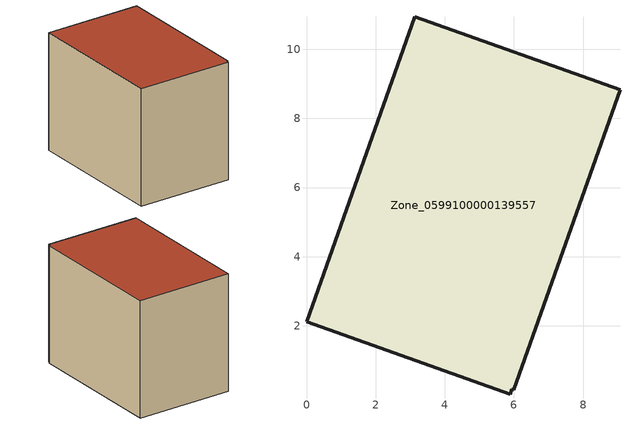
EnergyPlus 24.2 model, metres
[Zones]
Zone_0599100000139557
 floor ground (C_G): 6,0.14 5.94,0.17 5.89,0.02 0,2.12 3.13,10.94 9.07,8.83 z0.63
 wall outside (C_F): 9.07,8.83 3.13,10.94 0,2.12 5.89,0.02 5.94,0.17 6,0.14 9.07,8.83 z0.63:8.25
 roof outside (C_R): 5.94,0.17 6,0.14 9.07,8.83 3.13,10.94 0,2.12 5.89,0.02 z8.25
[BUILDING]
Pand.0599100000139557: North Axis=0; Terrain=City; Loads Convergence Tolerance Value=0.04; Temperature Convergence Tolerance Value=0.4; Solar Distribution=FullExterior; Maximum Number of Warmup Days=25; Minimum Number of Warmup Days=1
[Site:Location]
Rotterdam.The.Hague.AP_ZH_NLD Design_Conditions: Latitude=51.96; Longitude=4.45; Time Zone=1; Elevation=-4.5
[SITE:GROUNDTEMPERATURE:BUILDINGSURFACE]
18, 18, 18, 18, 18, 18, 18, 18, 18, 18, 18, 18
[MATERIAL] Thermal Absorptance=0.9; Solar Absorptance=0.7; Visible Absorptance=0.7
Name | Roughness | Thickness | Conductivity | Density | Specific Heat
G.TC.1965-1974 | MediumSmooth | 0.15 | 0.882353 | 540 | 1210
F.TC.1965-1974 | Rough | 0.3 | 0.697674 | 1920 | 840
R.TC.1965-1974 | MediumRough | 0.2 | 0.232558 | 1500 | 1000
[CONSTRUCTION]
C_G: G.TC.1965-1974
C_F: F.TC.1965-1974
C_R: R.TC.1965-1974
[ZONE]
Zone_0599100000139557: Type=1; Multiplier=1; Ceiling Height=Autocalculate; Volume=Autocalculate; Floor Area=autocalculate; Part of Total Floor Area=Yes
[ZONEINFILTRATION:DESIGNFLOWRATE]
Infil_Zone_0599100000139557: Zone or ZoneList or Space or SpaceList=Zone_0599100000139557; Schedule=AlwaysOn; Design Flow Rate Calculation Method=Flow/Area; Flow Rate per Floor Area=0.003; Constant Term Coefficient=1; Temperature Term Coefficient=0; Velocity Term Coefficient=0; Velocity Squared Term Coefficient=0
[HVACTEMPLATE:ZONE:IDEALLOADSAIRSYSTEM]
Zone_0599100000139557: Maximum Heating Supply Air Temperature=50; Minimum Cooling Supply Air Temperature=13; Maximum Heating Supply Air Humidity Ratio=0.0156; Minimum Cooling Supply Air Humidity Ratio=0.0077; Heating Limit=NoLimit; Cooling Limit=NoLimit; Dehumidification Control Type=ConstantSensibleHeatRatio; Cooling Sensible Heat Ratio=0.7; Dehumidification Setpoint=60; Humidification Control Type=None; Humidification Setpoint=30; Outdoor Air Method=None; Outdoor Air Flow Rate per Person=0.00944; Outdoor Air Flow Rate per Zone Floor Area=0; Outdoor Air Flow Rate per Zone=0; Demand Controlled Ventilation Type=None; Outdoor Air Economizer Type=NoEconomizer; Heat Recovery Type=None; Sensible Heat Recovery Effectiveness=0.7; Latent Heat Recovery Effectiveness=0.65
[ZONECONTROL:THERMOSTAT]
ThermostatControl_Zone_0599100000139557: Zone or ZoneList=Zone_0599100000139557; Control Type Schedule=DualSetpointControlType; Control 1=Thermostat_Zone_0599100000139557; Temperature Difference Between Cutout And Setpoint=0
[THERMOSTATSETPOINT:DUALSETPOINT]
Thermostat_Zone_0599100000139557: Heating Setpoint Temperature Schedule=HeatingSetpoint_Zone_0599100000139557; Cooling Setpoint Temperature Schedule=CoolingSetpoint_Zone_0599100000139557
[SCHEDULE:COMPACT]
HeatingSetpoint_Zone_0599100000139557: Through: 12/31, For: AllDays, Until: 24:00, 21
CoolingSetpoint_Zone_0599100000139557: Through: 12/31, For: AllDays, Until: 24:00, 24
DualSetpointControlType: Through: 12/31, For: AllDays, Until: 24:00, 4
AlwaysOn: Through: 12/31, For: AllDays, Until: 24:00, 1
